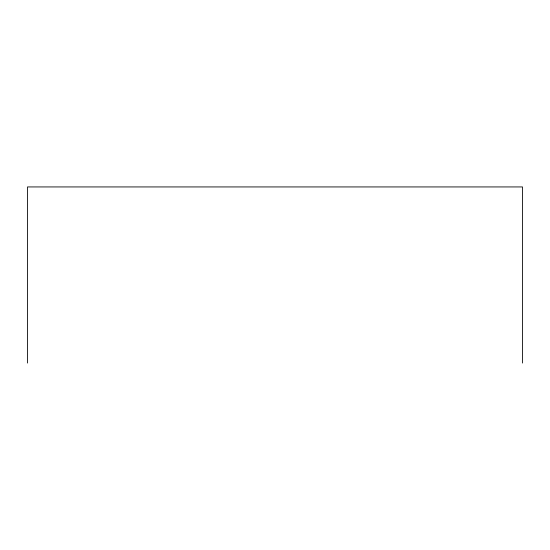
<?xml version="1.0" encoding="UTF-8"?>
<svg xmlns="http://www.w3.org/2000/svg" width="550" height="550" viewBox="0 0 550 550"><rect width="100%" height="100%" fill="white"/><g stroke="black" fill="none" stroke-linecap="round" stroke-linejoin="round"><path stroke-width="0.82" d="M522.5 363.062L522.5 186.938L27.5 186.938L27.5 363.062"/></g></svg>
